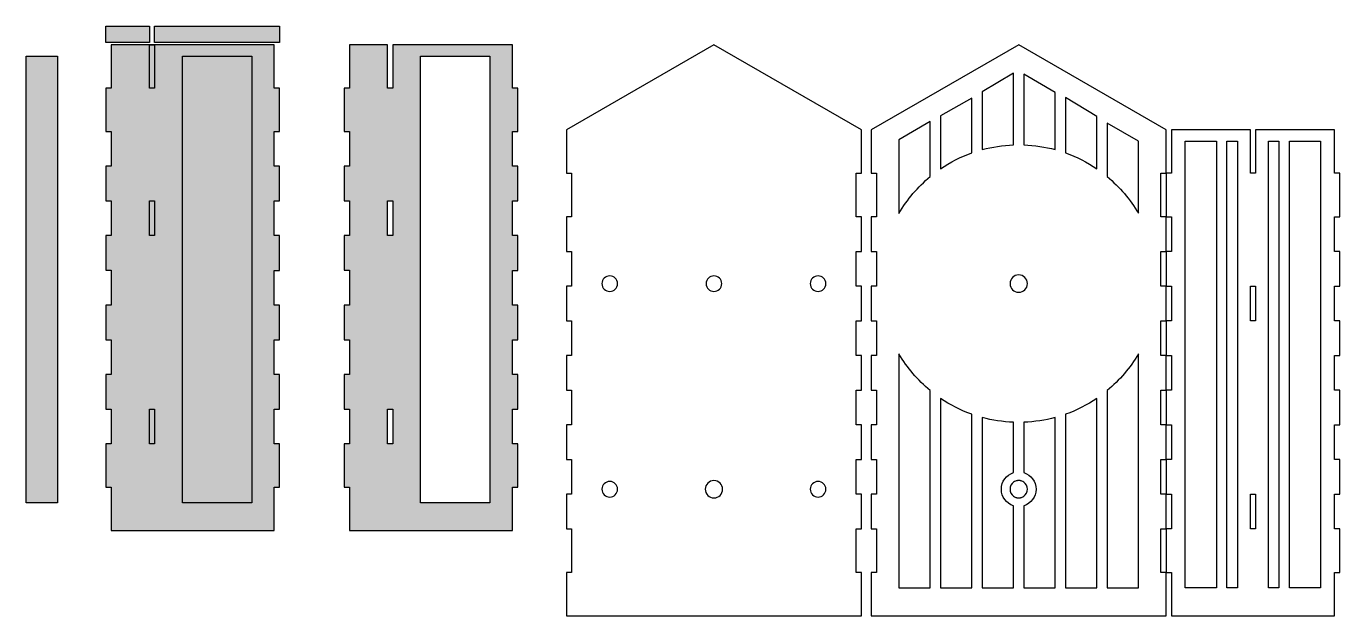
# Model space of a CAD drawing. Header units: inches. Extents: x -1874 to 1467, y -1467 to 242.
# Drawn here: x -1058 to -301, y -128 to 212 of the extents above; entities that cross this region are included whole.
import ezdxf

# ---------------------------------------------------------------- set-up
doc = ezdxf.new("R2010")
doc.units = ezdxf.units.IN
doc.header["$MEASUREMENT"] = 0
doc.layers.add('Layer 1', color=7, linetype='Continuous')

# ---------------------------------------------------------------- blocks, each defined once
blk = doc.blocks.new('block 24')
at = {"layer": 'Layer 1', "true_color": 0xc4c9ba}
h = blk.add_hatch(color=9, dxfattribs=at)
h.dxf.hatch_style = 2
h.paths.add_polyline_path([(-987.39, 201.45), (-984.39, 201.45), (-984.39, 176.45), (-987.39, 176.45)])
h = blk.add_hatch(color=9, dxfattribs=at)
h.dxf.hatch_style = 2
h.paths.add_polyline_path([(-987.39, 111.45), (-984.39, 111.45), (-984.39, 91.45), (-987.39, 91.45)])
h = blk.add_hatch(color=9, dxfattribs=at)
h.dxf.hatch_style = 2
h.paths.add_polyline_path([(-987.39, -8.55), (-984.39, -8.55), (-984.39, -28.55), (-987.39, -28.55)])
at = {"layer": 'Layer 1', "color": 7, "lineweight": 30, "true_color": 0xffffff}
for points in [[(-987.39, 201.45), (-984.39, 201.45), (-984.39, 176.45), (-987.39, 176.45), (-987.39, 201.45)], [(-987.39, 111.45), (-984.39, 111.45), (-984.39, 91.45), (-987.39, 91.45), (-987.39, 111.45)], [(-987.39, -8.55), (-984.39, -8.55), (-984.39, -28.55), (-987.39, -28.55), (-987.39, -8.55)]]:
    blk.add_lwpolyline(points, dxfattribs=at)

msp = doc.modelspace()

# ---------------------------------------------------------------- hatches: boundary and pattern name
at = {"layer": 'Layer 1', "true_color": 0xc4c9ba}
h = msp.add_hatch(color=9, dxfattribs=at)
h.dxf.hatch_style = 2
h.paths.add_polyline_path([(-1012.39, 212.14), (-987.39, 212.14), (-987.39, 202.73), (-1012.39, 202.73)])
h = msp.add_hatch(color=9, dxfattribs=at)
h.dxf.hatch_style = 2
h.paths.add_polyline_path([(-984.39, 212.14), (-912.39, 212.14), (-912.39, 202.73), (-984.39, 202.73)])
h = msp.add_hatch(color=9, dxfattribs=at)
h.dxf.hatch_style = 2
h.paths.add_polyline_path([(-912.39, 151.45), (-912.39, 176.45), (-915.39, 176.45), (-915.39, 201.45), (-992.39, 201.45), (-1009.39, 201.45), (-1009.39, 176.45), (-1012.39, 176.45), (-1012.39, 151.45), (-1009.39, 151.45), (-1009.39, 131.45), (-1012.39, 131.45), (-1012.39, 111.45), (-1009.39, 111.45), (-1009.39, 91.46), (-1012.39, 91.46), (-1012.39, 71.46), (-1009.39, 71.46), (-1009.39, 51.46), (-1012.39, 51.46), (-1012.39, 31.46), (-1009.39, 31.46), (-1009.39, 11.46), (-1012.39, 11.46), (-1012.39, -8.54), (-1009.39, -8.54), (-1009.39, -28.54), (-1012.39, -28.54), (-1012.39, -53.54), (-1009.39, -53.54), (-1009.39, -78.54), (-915.39, -78.54), (-915.39, -53.54), (-912.39, -53.54), (-912.39, -28.54), (-915.39, -28.54), (-915.39, -8.54), (-912.39, -8.54), (-912.39, 11.45), (-915.39, 11.45), (-915.39, 31.45), (-912.39, 31.45), (-912.39, 51.45), (-915.39, 51.45), (-915.39, 71.45), (-912.39, 71.45), (-912.39, 91.45), (-915.39, 91.45), (-915.39, 111.45), (-912.39, 111.45), (-912.39, 131.45), (-915.39, 131.45), (-915.39, 151.45), (-912.39, 151.45)])
h = msp.add_hatch(color=9, dxfattribs=at)
h.dxf.hatch_style = 2
h.paths.add_polyline_path([(-775.16, 151.45), (-775.16, 176.45), (-778.16, 176.45), (-778.16, 201.45), (-847.16, 201.45), (-847.16, 176.45), (-850.16, 176.45), (-850.16, 201.45), (-855.16, 201.45), (-872.16, 201.45), (-872.16, 176.45), (-875.16, 176.45), (-875.16, 151.45), (-872.16, 151.45), (-872.16, 131.45), (-875.16, 131.45), (-875.16, 111.45), (-872.16, 111.45), (-872.16, 91.46), (-875.16, 91.46), (-875.16, 71.46), (-872.16, 71.46), (-872.16, 51.46), (-875.16, 51.46), (-875.16, 31.46), (-872.16, 31.46), (-872.16, 11.46), (-875.16, 11.46), (-875.16, -8.54), (-872.16, -8.54), (-872.16, -28.54), (-875.16, -28.54), (-875.16, -53.54), (-872.16, -53.54), (-872.16, -78.54), (-778.16, -78.54), (-778.16, -53.54), (-775.16, -53.54), (-775.16, -28.54), (-778.16, -28.54), (-778.16, -8.54), (-775.16, -8.54), (-775.16, 11.45), (-778.16, 11.45), (-778.16, 31.45), (-775.16, 31.45), (-775.16, 51.45), (-778.16, 51.45), (-778.16, 71.45), (-775.16, 71.45), (-775.16, 91.45), (-778.16, 91.45), (-778.16, 111.45), (-775.16, 111.45), (-775.16, 131.45), (-778.16, 131.45), (-778.16, 151.45), (-775.16, 151.45)])
h.paths.add_polyline_path([(-847.16, -28.55), (-850.16, -28.55), (-850.16, -8.55), (-847.16, -8.55)])
h.paths.add_polyline_path([(-847.16, 91.45), (-850.16, 91.45), (-850.16, 111.45), (-847.16, 111.45)])
h.paths.add_polyline_path([(-791.16, -62.55), (-831.16, -62.55), (-831.16, 194.94), (-791.16, 194.94)])
h = msp.add_hatch(color=9, dxfattribs=at)
h.dxf.hatch_style = 2
h.paths.add_polyline_path([(-1058.33, 194.94), (-1040.33, 194.94), (-1040.33, -62.55), (-1058.33, -62.55)])
h = msp.add_hatch(color=9, dxfattribs=at)
h.dxf.hatch_style = 2
h.paths.add_polyline_path([(-968.39, 194.94), (-928.39, 194.94), (-928.39, -62.55), (-968.39, -62.55)])

# ---------------------------------------------------------------- linework, layer by layer
at = {"layer": 'Layer 1', "color": 7, "lineweight": 30, "true_color": 0xffffff}
for points in [[(-1012.39, 212.14), (-987.39, 212.14), (-987.39, 202.73), (-1012.39, 202.73), (-1012.39, 212.14)], [(-984.39, 212.14), (-912.39, 212.14), (-912.39, 202.73), (-984.39, 202.73), (-984.39, 212.14)], [(-912.39, 151.45), (-912.39, 176.45), (-915.39, 176.45), (-915.39, 201.45), (-992.39, 201.45), (-1009.39, 201.45), (-1009.39, 176.45), (-1012.39, 176.45), (-1012.39, 151.45), (-1009.39, 151.45), (-1009.39, 131.45), (-1012.39, 131.45), (-1012.39, 111.45), (-1009.39, 111.45), (-1009.39, 91.46), (-1012.39, 91.46), (-1012.39, 71.46), (-1009.39, 71.46), (-1009.39, 51.46), (-1012.39, 51.46), (-1012.39, 31.46), (-1009.39, 31.46), (-1009.39, 11.46), (-1012.39, 11.46), (-1012.39, -8.54), (-1009.39, -8.54), (-1009.39, -28.54), (-1012.39, -28.54), (-1012.39, -53.54), (-1009.39, -53.54), (-1009.39, -78.54), (-915.39, -78.54), (-915.39, -53.54), (-912.39, -53.54), (-912.39, -28.54), (-915.39, -28.54), (-915.39, -8.54), (-912.39, -8.54), (-912.39, 11.45), (-915.39, 11.45), (-915.39, 31.45), (-912.39, 31.45), (-912.39, 51.45), (-915.39, 51.45), (-915.39, 71.45), (-912.39, 71.45), (-912.39, 91.45), (-915.39, 91.45), (-915.39, 111.45), (-912.39, 111.45), (-912.39, 131.45), (-915.39, 131.45), (-915.39, 151.45), (-912.39, 151.45), (-912.39, 151.45)], [(-775.16, 151.45), (-775.16, 176.45), (-778.16, 176.45), (-778.16, 201.45), (-847.16, 201.45), (-847.16, 176.45), (-850.16, 176.45), (-850.16, 201.45), (-855.16, 201.45), (-872.16, 201.45), (-872.16, 176.45), (-875.16, 176.45), (-875.16, 151.45), (-872.16, 151.45), (-872.16, 131.45), (-875.16, 131.45), (-875.16, 111.45), (-872.16, 111.45), (-872.16, 91.46), (-875.16, 91.46), (-875.16, 71.46), (-872.16, 71.46), (-872.16, 51.46), (-875.16, 51.46), (-875.16, 31.46), (-872.16, 31.46), (-872.16, 11.46), (-875.16, 11.46), (-875.16, -8.54), (-872.16, -8.54), (-872.16, -28.54), (-875.16, -28.54), (-875.16, -53.54), (-872.16, -53.54), (-872.16, -78.54), (-778.16, -78.54), (-778.16, -53.54), (-775.16, -53.54), (-775.16, -28.54), (-778.16, -28.54), (-778.16, -8.54), (-775.16, -8.54), (-775.16, 11.45), (-778.16, 11.45), (-778.16, 31.45), (-775.16, 31.45), (-775.16, 51.45), (-778.16, 51.45), (-778.16, 71.45), (-775.16, 71.45), (-775.16, 91.45), (-778.16, 91.45), (-778.16, 111.45), (-775.16, 111.45), (-775.16, 131.45), (-778.16, 131.45), (-778.16, 151.45), (-775.16, 151.45), (-775.16, 151.45)], [(-577.07, 127.37), (-577.07, 152.37), (-662.07, 201.45), (-747.07, 152.37), (-747.07, 127.37), (-744.07, 127.37), (-744.07, 102.38), (-747.07, 102.38), (-747.07, 82.38), (-744.07, 82.38), (-744.07, 62.38), (-747.07, 62.38), (-747.07, 42.38), (-744.07, 42.38), (-744.07, 22.38), (-747.07, 22.38), (-747.07, 2.38), (-744.07, 2.38), (-744.07, -17.62), (-747.07, -17.62), (-747.07, -37.62), (-744.07, -37.62), (-744.07, -57.63), (-747.07, -57.63), (-747.07, -77.63), (-744.07, -77.63), (-744.07, -102.63), (-747.07, -102.63), (-747.07, -127.62), (-577.07, -127.62), (-577.07, -102.63), (-580.07, -102.63), (-580.07, -77.63), (-577.07, -77.63), (-577.07, -57.63), (-580.07, -57.63), (-580.07, -37.63), (-577.07, -37.63), (-577.07, -17.63), (-580.07, -17.63), (-580.07, 2.37), (-577.07, 2.37), (-577.07, 22.37), (-580.07, 22.37), (-580.07, 42.37), (-577.07, 42.37), (-577.07, 62.37), (-580.07, 62.37), (-580.07, 82.37), (-577.07, 82.37), (-577.07, 102.37), (-580.07, 102.37), (-580.07, 127.37), (-577.07, 127.37)], [(-401.45, 127.37), (-401.45, 152.37), (-486.45, 201.45), (-571.45, 152.37), (-571.45, 127.37), (-568.45, 127.37), (-568.45, 102.38), (-571.45, 102.38), (-571.45, 82.38), (-568.45, 82.38), (-568.45, 62.38), (-571.45, 62.38), (-571.45, 42.38), (-568.45, 42.38), (-568.45, 22.38), (-571.45, 22.38), (-571.45, 2.38), (-568.45, 2.38), (-568.45, -17.62), (-571.45, -17.62), (-571.45, -37.62), (-568.45, -37.62), (-568.45, -57.63), (-571.45, -57.63), (-571.45, -77.63), (-568.45, -77.63), (-568.45, -102.63), (-571.45, -102.63), (-571.45, -127.63), (-401.45, -127.63), (-401.45, -102.63), (-404.45, -102.63), (-404.45, -77.63), (-401.45, -77.63), (-401.45, -57.63), (-404.45, -57.63), (-404.45, -37.63), (-401.45, -37.63), (-401.45, -17.63), (-404.45, -17.63), (-404.45, 2.37), (-401.45, 2.37), (-401.45, 22.37), (-404.45, 22.37), (-404.45, 42.37), (-401.45, 42.37), (-401.45, 62.37), (-404.45, 62.37), (-404.45, 82.37), (-401.45, 82.37), (-401.45, 102.37), (-404.45, 102.37), (-404.45, 127.37), (-401.45, 127.37), (-401.45, 127.37)], [(-1058.33, 194.94), (-1040.33, 194.94), (-1040.33, -62.55), (-1058.33, -62.55), (-1058.33, 194.94)], [(-968.39, 194.94), (-928.39, 194.94), (-928.39, -62.55), (-968.39, -62.55), (-968.39, 194.94)], [(-791.16, -62.55), (-831.16, -62.55), (-831.16, 194.94), (-791.16, 194.94), (-791.16, -62.55)], [(-301.45, 102.37), (-301.45, 127.37), (-304.45, 127.37), (-304.45, 152.37), (-349.95, 152.37), (-349.95, 127.37), (-352.95, 127.37), (-352.95, 152.37), (-381.45, 152.37), (-398.45, 152.37), (-398.45, 127.37), (-401.45, 127.37), (-401.45, 102.37), (-398.45, 102.37), (-398.45, 82.37), (-401.45, 82.37), (-401.45, 62.37), (-398.45, 62.37), (-398.45, 42.38), (-401.45, 42.38), (-401.45, 22.38), (-398.45, 22.38), (-398.45, 2.38), (-401.45, 2.38), (-401.45, -17.62), (-398.45, -17.62), (-398.45, -37.62), (-401.45, -37.62), (-401.45, -57.63), (-398.45, -57.63), (-398.45, -77.63), (-401.45, -77.63), (-401.45, -102.63), (-398.45, -102.63), (-398.45, -127.63), (-304.45, -127.63), (-304.45, -102.63), (-301.45, -102.63), (-301.45, -77.63), (-304.45, -77.63), (-304.45, -57.63), (-301.45, -57.63), (-301.45, -37.63), (-304.45, -37.63), (-304.45, -17.63), (-301.45, -17.63), (-301.45, 2.37), (-304.45, 2.37), (-304.45, 22.37), (-301.45, 22.37), (-301.45, 42.37), (-304.45, 42.37), (-304.45, 62.37), (-301.45, 62.37), (-301.45, 82.37), (-304.45, 82.37), (-304.45, 102.37), (-301.45, 102.37)], [(-372.45, -111.63), (-390.45, -111.63), (-390.45, 145.86), (-372.45, 145.86), (-372.45, -111.63), (-372.45, -111.63)], [(-360.45, -111.63), (-366.45, -111.63), (-366.45, 145.86), (-360.45, 145.86), (-360.45, -111.63)], [(-336.45, -111.63), (-342.45, -111.63), (-342.45, 145.86), (-336.45, 145.86), (-336.45, -111.63)], [(-312.45, -111.63), (-330.45, -111.63), (-330.45, 145.86), (-312.45, 145.86), (-312.45, -111.63)], [(-847.16, 91.45), (-850.16, 91.45), (-850.16, 111.45), (-847.16, 111.45), (-847.16, 91.45)], [(-349.95, 42.37), (-352.95, 42.37), (-352.95, 62.37), (-349.95, 62.37), (-349.95, 42.37)], [(-847.16, -28.55), (-850.16, -28.55), (-850.16, -8.55), (-847.16, -8.55), (-847.16, -28.55)], [(-349.95, -77.63), (-352.95, -77.63), (-352.95, -57.63), (-349.95, -57.63), (-349.95, -77.63)]]:
    msp.add_lwpolyline(points, dxfattribs=at)
for points, knots in [([(-507.45, 174.42), (-507.45, 174.42), (-489.45, 185.03), (-489.45, 185.03), (-489.45, 185.03), (-489.45, 143.75), (-489.45, 143.75), (-495.66, 143.53), (-501.68, 142.59), (-507.45, 141.03), (-507.45, 141.03), (-507.45, 174.42), (-507.45, 174.42)], [0, 0, 0, 0, 1, 1, 1, 2, 2, 2, 3, 3, 3, 4, 4, 4, 4]), ([(-465.45, 141.03), (-471.22, 142.59), (-477.25, 143.53), (-483.45, 143.75), (-483.45, 143.75), (-483.45, 184.5), (-483.45, 184.5), (-483.45, 184.5), (-465.45, 173.91), (-465.45, 173.91), (-465.45, 173.91), (-465.45, 141.03), (-465.45, 141.03)], [0, 0, 0, 0, 1, 1, 1, 2, 2, 2, 3, 3, 3, 4, 4, 4, 4]), ([(-513.45, 139.14), (-519.87, 136.84), (-525.91, 133.74), (-531.45, 129.97), (-531.45, 129.97), (-531.45, 160.52), (-531.45, 160.52), (-531.45, 160.52), (-513.45, 170.73), (-513.45, 170.73), (-513.45, 170.73), (-513.45, 139.14), (-513.45, 139.14)], [0, 0, 0, 0, 1, 1, 1, 2, 2, 2, 3, 3, 3, 4, 4, 4, 4]), ([(-441.45, 129.97), (-446.99, 133.74), (-453.03, 136.84), (-459.45, 139.14), (-459.45, 139.14), (-459.45, 171.17), (-459.45, 171.17), (-459.45, 171.17), (-441.45, 160.19), (-441.45, 160.19), (-441.45, 160.19), (-441.45, 129.97), (-441.45, 129.97)], [0, 0, 0, 0, 1, 1, 1, 2, 2, 2, 3, 3, 3, 4, 4, 4, 4]), ([(-537.45, 125.45), (-544.61, 119.52), (-550.71, 112.37), (-555.45, 104.31), (-555.45, 104.31), (-555.45, 146.72), (-555.45, 146.72), (-555.45, 146.72), (-537.45, 157.28), (-537.45, 157.28), (-537.45, 157.28), (-537.45, 125.45), (-537.45, 125.45)], [0, 0, 0, 0, 1, 1, 1, 2, 2, 2, 3, 3, 3, 4, 4, 4, 4]), ([(-417.45, 104.32), (-422.19, 112.37), (-428.29, 119.52), (-435.45, 125.45), (-435.45, 125.45), (-435.45, 156.23), (-435.45, 156.23), (-435.45, 156.23), (-417.45, 145.86), (-417.45, 145.86), (-417.45, 145.86), (-417.45, 104.32), (-417.45, 104.32), (-417.45, 104.32), (-417.45, 104.32), (-417.45, 104.32)], [0, 0, 0, 0, 1, 1, 1, 2, 2, 2, 3, 3, 3, 4, 4, 4, 5, 5, 5, 5]), ([(-722.07, 59.28), (-724.56, 59.28), (-726.57, 61.29), (-726.57, 63.78), (-726.57, 66.26), (-724.56, 68.28), (-722.07, 68.28), (-719.59, 68.28), (-717.57, 66.26), (-717.57, 63.78), (-717.57, 61.29), (-719.59, 59.28), (-722.07, 59.28)], [0, 0, 0, 0, 1, 1, 1, 2, 2, 2, 3, 3, 3, 4, 4, 4, 4]), ([(-662.07, 68.28), (-659.59, 68.28), (-657.57, 66.26), (-657.57, 63.78), (-657.57, 61.29), (-659.59, 59.28), (-662.07, 59.28), (-664.56, 59.28), (-666.57, 61.29), (-666.57, 63.78), (-666.57, 66.26), (-664.56, 68.28), (-662.07, 68.28)], [0, 0, 0, 0, 1, 1, 1, 2, 2, 2, 3, 3, 3, 4, 4, 4, 4]), ([(-602.07, 59.28), (-604.56, 59.28), (-606.57, 61.29), (-606.57, 63.78), (-606.57, 66.26), (-604.56, 68.28), (-602.07, 68.28), (-599.59, 68.28), (-597.57, 66.26), (-597.57, 63.78), (-597.57, 61.29), (-599.59, 59.28), (-602.07, 59.28)], [0, 0, 0, 0, 1, 1, 1, 2, 2, 2, 3, 3, 3, 4, 4, 4, 4]), ([(-481.45, 63.78), (-481.45, 61.02), (-483.69, 58.78), (-486.45, 58.78), (-489.21, 58.78), (-491.45, 61.02), (-491.45, 63.78), (-491.45, 66.54), (-489.21, 68.78), (-486.45, 68.78), (-483.69, 68.78), (-481.45, 66.54), (-481.45, 63.78)], [0, 0, 0, 0, 1, 1, 1, 2, 2, 2, 3, 3, 3, 4, 4, 4, 4]), ([(-537.45, -111.63), (-537.45, -111.63), (-555.45, -111.63), (-555.45, -111.63), (-555.45, -111.63), (-555.45, 23.32), (-555.45, 23.32), (-550.71, 15.26), (-544.61, 8.11), (-537.45, 2.18), (-537.45, 2.18), (-537.45, -111.63), (-537.45, -111.63)], [0, 0, 0, 0, 1, 1, 1, 2, 2, 2, 3, 3, 3, 4, 4, 4, 4]), ([(-417.45, -111.63), (-417.45, -111.63), (-435.45, -111.63), (-435.45, -111.63), (-435.45, -111.63), (-435.45, 2.18), (-435.45, 2.18), (-428.29, 8.11), (-422.19, 15.26), (-417.45, 23.32), (-417.45, 23.32), (-417.45, -111.63), (-417.45, -111.63), (-417.45, -111.63), (-417.45, -111.63), (-417.45, -111.63)], [0, 0, 0, 0, 1, 1, 1, 2, 2, 2, 3, 3, 3, 4, 4, 4, 5, 5, 5, 5]), ([(-513.45, -111.63), (-513.45, -111.63), (-531.45, -111.63), (-531.45, -111.63), (-531.45, -111.63), (-531.45, -2.33), (-531.45, -2.33), (-525.91, -6.11), (-519.87, -9.21), (-513.45, -11.51), (-513.45, -11.51), (-513.45, -111.63), (-513.45, -111.63)], [0, 0, 0, 0, 1, 1, 1, 2, 2, 2, 3, 3, 3, 4, 4, 4, 4]), ([(-441.45, -111.63), (-441.45, -111.63), (-459.45, -111.63), (-459.45, -111.63), (-459.45, -111.63), (-459.45, -11.51), (-459.45, -11.51), (-453.03, -9.21), (-446.99, -6.11), (-441.45, -2.33), (-441.45, -2.33), (-441.45, -111.63), (-441.45, -111.63)], [0, 0, 0, 0, 1, 1, 1, 2, 2, 2, 3, 3, 3, 4, 4, 4, 4]), ([(-507.45, -111.63), (-507.45, -111.63), (-507.45, -13.39), (-507.45, -13.39), (-501.68, -14.96), (-495.66, -15.89), (-489.45, -16.12), (-489.45, -16.12), (-489.45, -45.15), (-489.45, -45.15), (-493.51, -46.43), (-496.45, -50.22), (-496.45, -54.69), (-496.45, -59.17), (-493.51, -62.96), (-489.45, -64.24), (-489.45, -64.24), (-489.45, -111.63), (-489.45, -111.63), (-489.45, -111.63), (-507.45, -111.63), (-507.45, -111.63)], [0, 0, 0, 0, 1, 1, 1, 2, 2, 2, 3, 3, 3, 4, 4, 4, 5, 5, 5, 6, 6, 6, 7, 7, 7, 7]), ([(-465.45, -111.63), (-465.45, -111.63), (-483.45, -111.63), (-483.45, -111.63), (-483.45, -111.63), (-483.45, -64.24), (-483.45, -64.24), (-479.4, -62.96), (-476.45, -59.17), (-476.45, -54.69), (-476.45, -50.22), (-479.4, -46.43), (-483.45, -45.15), (-483.45, -45.15), (-483.45, -16.12), (-483.45, -16.12), (-477.24, -15.89), (-471.22, -14.96), (-465.45, -13.39), (-465.45, -13.39), (-465.45, -111.63), (-465.45, -111.63)], [0, 0, 0, 0, 1, 1, 1, 2, 2, 2, 3, 3, 3, 4, 4, 4, 5, 5, 5, 6, 6, 6, 7, 7, 7, 7]), ([(-722.07, -59.19), (-724.56, -59.19), (-726.57, -57.18), (-726.57, -54.69), (-726.57, -52.21), (-724.56, -50.19), (-722.07, -50.19), (-719.59, -50.19), (-717.57, -52.21), (-717.57, -54.69), (-717.57, -57.18), (-719.59, -59.19), (-722.07, -59.19)], [0, 0, 0, 0, 1, 1, 1, 2, 2, 2, 3, 3, 3, 4, 4, 4, 4]), ([(-662.07, -59.69), (-664.83, -59.69), (-667.07, -57.46), (-667.07, -54.69), (-667.07, -51.93), (-664.83, -49.69), (-662.07, -49.69), (-659.31, -49.69), (-657.07, -51.93), (-657.07, -54.69), (-657.07, -57.46), (-659.31, -59.69), (-662.07, -59.69)], [0, 0, 0, 0, 1, 1, 1, 2, 2, 2, 3, 3, 3, 4, 4, 4, 4]), ([(-602.07, -59.19), (-604.56, -59.19), (-606.57, -57.18), (-606.57, -54.69), (-606.57, -52.21), (-604.56, -50.19), (-602.07, -50.19), (-599.59, -50.19), (-597.57, -52.21), (-597.57, -54.69), (-597.57, -57.18), (-599.59, -59.19), (-602.07, -59.19)], [0, 0, 0, 0, 1, 1, 1, 2, 2, 2, 3, 3, 3, 4, 4, 4, 4]), ([(-484.75, -59.39), (-484.79, -59.41), (-484.83, -59.42), (-484.87, -59.44), (-484.95, -59.46), (-485.03, -59.49), (-485.12, -59.51), (-485.19, -59.53), (-485.26, -59.55), (-485.33, -59.56), (-485.4, -59.58), (-485.47, -59.59), (-485.54, -59.61), (-485.63, -59.62), (-485.72, -59.64), (-485.82, -59.65), (-485.87, -59.66), (-485.93, -59.66), (-485.99, -59.67), (-486.14, -59.68), (-486.29, -59.69), (-486.45, -59.69), (-486.61, -59.69), (-486.76, -59.68), (-486.92, -59.67), (-486.98, -59.66), (-487.03, -59.66), (-487.09, -59.65), (-487.18, -59.64), (-487.27, -59.62), (-487.37, -59.61), (-487.44, -59.59), (-487.51, -59.58), (-487.58, -59.56), (-487.65, -59.55), (-487.72, -59.53), (-487.79, -59.51), (-487.87, -59.49), (-487.95, -59.46), (-488.03, -59.44), (-488.07, -59.42), (-488.11, -59.41), (-488.16, -59.39), (-488.62, -59.22), (-489.06, -58.98), (-489.45, -58.69), (-490.66, -57.78), (-491.45, -56.33), (-491.45, -54.69), (-491.45, -53.06), (-490.67, -51.61), (-489.45, -50.7), (-489.45, -50.7), (-489.45, -50.7), (-489.45, -50.7), (-489.06, -50.41), (-488.63, -50.17), (-488.16, -50), (-488.12, -49.99), (-488.07, -49.97), (-488.03, -49.95), (-487.95, -49.93), (-487.87, -49.9), (-487.79, -49.88), (-487.72, -49.86), (-487.65, -49.84), (-487.58, -49.83), (-487.51, -49.81), (-487.44, -49.8), (-487.37, -49.78), (-487.28, -49.77), (-487.18, -49.75), (-487.09, -49.74), (-487.03, -49.73), (-486.98, -49.72), (-486.92, -49.72), (-486.77, -49.7), (-486.61, -49.7), (-486.45, -49.7), (-486.3, -49.7), (-486.14, -49.7), (-485.99, -49.72), (-485.93, -49.72), (-485.87, -49.73), (-485.82, -49.74), (-485.72, -49.75), (-485.63, -49.77), (-485.54, -49.78), (-485.47, -49.8), (-485.4, -49.81), (-485.33, -49.83), (-485.26, -49.84), (-485.19, -49.86), (-485.12, -49.88), (-485.04, -49.9), (-484.96, -49.93), (-484.87, -49.95), (-484.83, -49.97), (-484.79, -49.98), (-484.75, -50), (-484.28, -50.17), (-483.85, -50.41), (-483.46, -50.7), (-482.24, -51.61), (-481.45, -53.06), (-481.45, -54.69), (-481.45, -56.33), (-482.24, -57.77), (-483.45, -58.69), (-483.45, -58.69), (-483.45, -58.69), (-483.45, -58.69), (-483.84, -58.98), (-484.28, -59.22), (-484.75, -59.39)], [0, 0, 0, 0, 1, 1, 1, 2, 2, 2, 3, 3, 3, 4, 4, 4, 5, 5, 5, 6, 6, 6, 7, 7, 7, 8, 8, 8, 9, 9, 9, 10, 10, 10, 11, 11, 11, 12, 12, 12, 13, 13, 13, 14, 14, 14, 15, 15, 15, 16, 16, 16, 17, 17, 17, 18, 18, 18, 19, 19, 19, 20, 20, 20, 21, 21, 21, 22, 22, 22, 23, 23, 23, 24, 24, 24, 25, 25, 25, 26, 26, 26, 27, 27, 27, 28, 28, 28, 29, 29, 29, 30, 30, 30, 31, 31, 31, 32, 32, 32, 33, 33, 33, 34, 34, 34, 35, 35, 35, 36, 36, 36, 37, 37, 37, 38, 38, 38, 38])]:
    msp.add_open_spline(points, degree=3, knots=knots, dxfattribs=at)

# ---------------------------------------------------------------- block references
at = {"layer": 'Layer 1'}
msp.add_blockref('block 24', (0, 0), dxfattribs=at)

doc.saveas('drawing.dxf')
